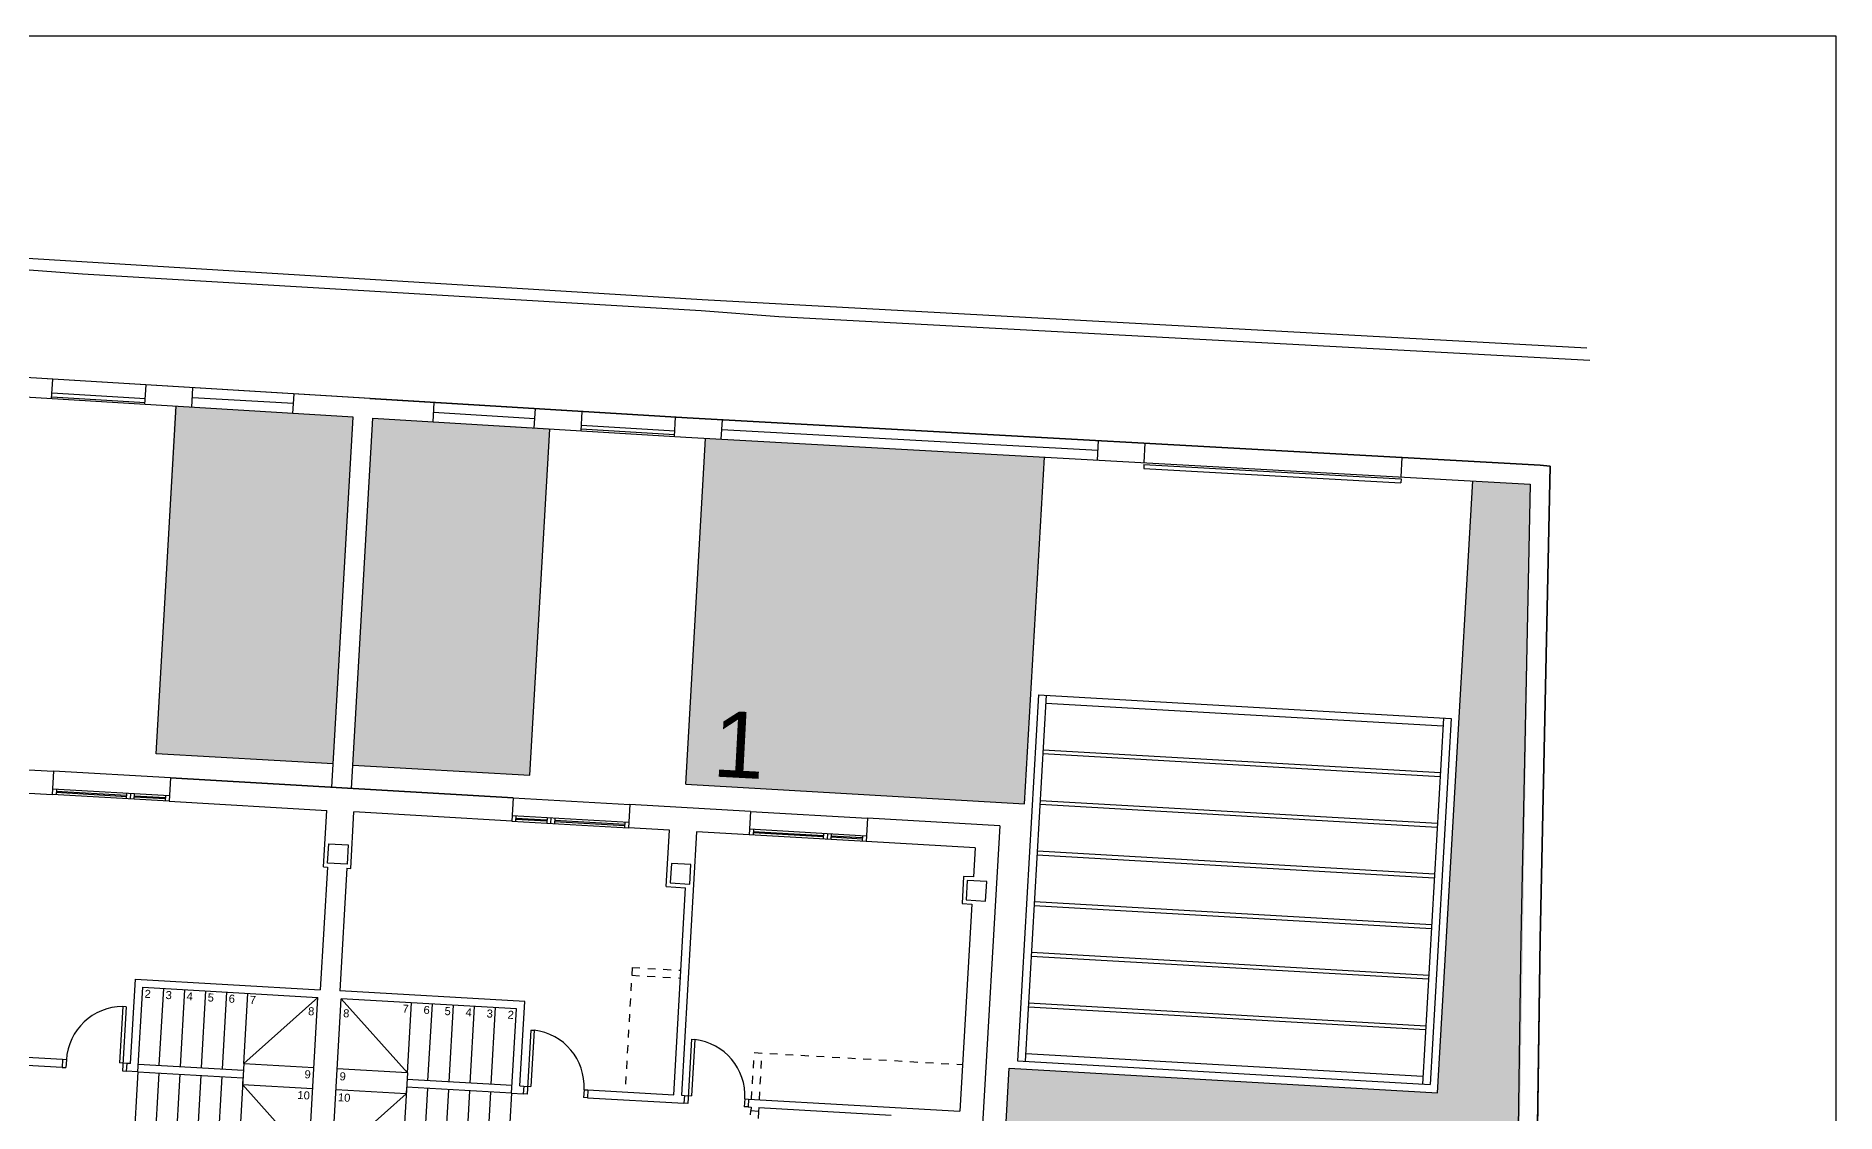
# Model space of a CAD drawing. Header units: millimetres. Extents: x 441061 to 442903, y 4515148 to 4515613.
# Drawn here: x 441878.87 to 441901.94, y 4515599.14 to 4515612.94 of the extents above; entities that cross this region are included whole.
import ezdxf
from ezdxf.enums import TextEntityAlignment as Align

# ---------------------------------------------------------------- set-up
doc = ezdxf.new("R2010")
doc.units = ezdxf.units.MM
doc.linetypes.add('RAYITAS', pattern=[0.375, 0.25, -0.125])
doc.layers.add('01_cartela', color=6, linetype='Continuous', plot=False)
doc.layers.add('01_cesped', color=7, linetype='Continuous', true_color=0x659a66)
for name, color, linetype in [('01_cotas', 254, 'Continuous'), ('01_mono PRIMERA', 2, 'Continuous'), ('01_piscinas', 254, 'Continuous'), ('01_proyección', 4, 'RAYITAS'), ('01_PÉRGOLAS', 254, 'Continuous')]:
    doc.layers.add(name, color=color, linetype=linetype)
doc.styles.add('Estilo1', font='swissel.ttf')
doc.styles.add('NIEVES2', font='sanss___.ttf')

# ---------------------------------------------------------------- blocks, each defined once
blk = doc.blocks.new('A$C065C7C63')
at = {"layer": '01_mono PRIMERA', "color": 254}
for p, q in [((4.607, 13.1, 0), (6.157, 13.1, 0)), ((6.157, 13.1, 0), (6.157, 12.8, 0)), ((7.657, 13.1, 0), (6.157, 13.1, 0)), ((7.657, 13.1, 0), (7.657, 12.8, 0)), ((7.657, 13.1, 0), (12.057, 13.1, 0)), ((12.057, 13.1, 0), (7.657, 13.1, 0)), ((12.057, 13.1, 0), (12.057, 12.8, 0)), ((12.057, 13.1, 0), (13.557, 13.1, 0)), ((15.107, 13.1, 0), (13.557, 13.1, 0)), ((13.557, 13.1, 0), (13.557, 12.8, 0)), ((15.107, 13.1, 0), (15.107, 12.8, 0)), ((15.107, 13.1, 0), (16.607, 13.1, 0)), ((16.607, 13.1, 0), (16.607, 12.8, 0)), ((18.307, 13.1, 0), (16.607, 13.1, 0)), ((18.307, 13.1, 0), (18.307, 9.042, 0)), ((5.632, 12.8, 0), (6.157, 12.8, 0)), ((7.657, 12.87, 0), (6.157, 12.87, 0)), ((7.657, 12.8, 0), (6.157, 12.8, 0)), ((6.207, 12.87, 0), (6.207, 12.8, 0)), ((7.107, 12.842, 0), (6.207, 12.842, 0)), ((7.107, 12.828, 0), (6.207, 12.828, 0)), ((7.107, 12.87, 0), (7.107, 12.8, 0)), ((7.157, 12.87, 0), (7.157, 12.8, 0)), ((7.207, 12.87, 0), (7.207, 12.8, 0)), ((7.607, 12.842, 0), (7.207, 12.842, 0)), ((7.607, 12.828, 0), (7.207, 12.828, 0)), ((7.607, 12.87, 0), (7.607, 12.8, 0)), ((7.657, 12.8, 0), (9.682, 12.8, 0)), ((9.682, 12.075, 0), (9.682, 12.8, 0)), ((10.032, 12.075, 0), (10.032, 12.8, 0)), ((12.057, 12.8, 0), (10.032, 12.8, 0)), ((12.057, 12.87, 0), (13.557, 12.87, 0)), ((12.057, 12.8, 0), (13.557, 12.8, 0)), ((12.107, 12.87, 0), (12.107, 12.8, 0)), ((12.107, 12.842, 0), (12.507, 12.842, 0)), ((12.107, 12.828, 0), (12.507, 12.828, 0)), ((12.507, 12.87, 0), (12.507, 12.8, 0)), ((12.557, 12.87, 0), (12.557, 12.8, 0)), ((12.607, 12.87, 0), (12.607, 12.8, 0)), ((12.607, 12.842, 0), (13.507, 12.842, 0)), ((12.607, 12.828, 0), (13.507, 12.828, 0)), ((13.507, 12.87, 0), (13.507, 12.8, 0)), ((14.082, 12.8, 0), (13.557, 12.8, 0)), ((14.082, 12.075, 0), (14.082, 12.8, 0)), ((14.432, 12.8, 0), (14.432, 9.415, 0)), ((15.107, 12.8, 0), (14.432, 12.8, 0)), ((16.607, 12.87, 0), (15.107, 12.87, 0)), ((16.607, 12.8, 0), (15.107, 12.8, 0)), ((15.157, 12.87, 0), (15.157, 12.8, 0)), ((16.057, 12.842, 0), (15.157, 12.842, 0)), ((16.057, 12.828, 0), (15.157, 12.828, 0)), ((16.057, 12.87, 0), (16.057, 12.8, 0)), ((16.107, 12.87, 0), (16.107, 12.8, 0)), ((16.157, 12.87, 0), (16.157, 12.8, 0)), ((16.557, 12.842, 0), (16.157, 12.842, 0)), ((16.557, 12.828, 0), (16.157, 12.828, 0)), ((16.557, 12.87, 0), (16.557, 12.8, 0)), ((18.007, 12.8, 0), (16.607, 12.8, 0)), ((18.007, 12.8, 0), (18.007, 12.425, 0)), ((9.682, 12.075, 0), (9.732, 12.075, 0)), ((9.732, 12.075, 0), (9.732, 10.5, 0)), ((9.982, 12.075, 0), (9.982, 10.5, 0)), ((9.982, 12.075, 0), (10.032, 12.075, 0)), ((14.332, 9.415, 0), (14.332, 12.075, 0)), ((18.007, 12.075, 0), (18.007, 9.415, 0)), ((7.357, 10.5, 0), (9.732, 10.5, 0)), ((7.357, 9.415, 0), (7.357, 10.5, 0)), ((7.457, 10.4, 0), (9.707, 10.4, 0)), ((7.457, 9.315, 0), (7.457, 10.4, 0)), ((7.727, 9.415, 0), (7.727, 10.4, 0)), ((7.997, 9.415, 0), (7.997, 10.4, 0)), ((8.267, 9.415, 0), (8.267, 10.4, 0)), ((8.537, 9.415, 0), (8.537, 10.4, 0)), ((8.807, 9.5, 0), (8.807, 10.4, 0)), ((8.807, 9.5, 0), (9.707, 10.4, 0)), ((9.707, 8.33, 0), (9.707, 10.4, 0)), ((12.357, 10.5, 0), (9.982, 10.5, 0)), ((12.257, 10.4, 0), (10.007, 10.4, 0)), ((10.907, 9.5, 0), (10.007, 10.4, 0)), ((10.007, 8.33, 0), (10.007, 10.4, 0)), ((10.907, 9.5, 0), (10.907, 10.4, 0)), ((11.177, 9.415, 0), (11.177, 10.4, 0)), ((11.447, 9.415, 0), (11.447, 10.4, 0)), ((11.717, 9.415, 0), (11.717, 10.4, 0)), ((11.987, 9.415, 0), (11.987, 10.4, 0)), ((12.257, 9.315, 0), (12.257, 10.4, 0)), ((12.357, 9.415, 0), (12.357, 10.5, 0)), ((7.259, 10.139, 0), (7.217, 10.139, 0)), ((7.217, 10.139, 0), (7.217, 9.415, 0)), ((7.259, 10.139, 0), (7.259, 9.315, 0)), ((12.456, 10.139, 0), (12.497, 10.139, 0)), ((12.456, 10.139, 0), (12.456, 9.315, 0)), ((12.497, 10.139, 0), (12.497, 9.415, 0)), ((14.52, 10.139, 0), (14.562, 10.139, 0)), ((14.52, 10.139, 0), (14.52, 9.315, 0)), ((14.562, 10.139, 0), (14.562, 9.415, 0)), ((8.807, 9.5, 0), (8.807, 8.33, 0)), ((8.807, 9.5, 0), (9.707, 9.5, 0)), ((10.907, 9.5, 0), (10.007, 9.5, 0)), ((10.907, 9.5, 0), (10.907, 8.33, 0)), ((6.484, 9.315, 0), (5.244, 9.315, 0)), ((6.484, 9.415, 0), (5.382, 9.415, 0)), ((6.484, 9.415, 0), (6.484, 9.315, 0)), ((6.534, 9.415, 0), (6.484, 9.415, 0)), ((6.484, 9.315, 0), (6.534, 9.315, 0)), ((6.534, 9.415, 0), (6.534, 9.315, 0)), ((7.309, 9.415, 0), (7.217, 9.415, 0)), ((7.259, 9.315, 0), (7.309, 9.315, 0)), ((7.357, 9.415, 0), (7.309, 9.415, 0)), ((7.309, 9.415, 0), (7.309, 9.315, 0)), ((7.457, 9.315, 0), (7.309, 9.315, 0)), ((7.457, 9.415, 0), (8.807, 9.415, 0)), ((7.457, 9.315, 0), (7.457, 8.33, 0)), ((7.457, 9.315, 0), (8.807, 9.315, 0)), ((7.727, 9.315, 0), (7.727, 8.33, 0)), ((7.997, 9.315, 0), (7.997, 8.33, 0)), ((8.267, 9.315, 0), (8.267, 8.33, 0)), ((8.537, 9.315, 0), (8.537, 8.33, 0)), ((8.807, 9.315, 0), (8.807, 9.23, 0)), ((12.257, 9.415, 0), (10.907, 9.415, 0)), ((10.907, 9.315, 0), (10.907, 9.23, 0)), ((12.257, 9.315, 0), (10.907, 9.315, 0)), ((11.177, 9.315, 0), (11.177, 8.33, 0)), ((11.447, 9.315, 0), (11.447, 8.33, 0)), ((11.717, 9.315, 0), (11.717, 8.33, 0)), ((11.987, 9.315, 0), (11.987, 8.33, 0)), ((12.257, 9.315, 0), (12.257, 8.33, 0)), ((12.257, 9.315, 0), (12.406, 9.315, 0)), ((12.357, 9.415, 0), (12.406, 9.415, 0)), ((12.406, 9.415, 0), (12.406, 9.315, 0)), ((12.406, 9.415, 0), (12.497, 9.415, 0)), ((12.456, 9.315, 0), (12.406, 9.315, 0)), ((13.181, 9.415, 0), (13.231, 9.415, 0)), ((13.181, 9.415, 0), (13.181, 9.315, 0)), ((13.231, 9.315, 0), (13.181, 9.315, 0)), ((13.231, 9.415, 0), (14.332, 9.415, 0)), ((13.231, 9.415, 0), (13.231, 9.315, 0)), ((13.231, 9.315, 0), (14.47, 9.315, 0)), ((14.432, 9.415, 0), (14.47, 9.415, 0)), ((14.47, 9.415, 0), (14.47, 9.315, 0)), ((14.47, 9.415, 0), (14.562, 9.415, 0)), ((14.52, 9.315, 0), (14.47, 9.315, 0)), ((15.245, 9.415, 0), (15.295, 9.415, 0)), ((15.245, 9.415, 0), (15.245, 9.315, 0)), ((15.295, 9.315, 0), (15.245, 9.315, 0)), ((15.295, 9.415, 0), (18.007, 9.415, 0)), ((15.295, 9.415, 0), (15.295, 9.315, 0)), ((15.295, 9.315, 0), (15.332, 9.315, 0)), ((15.332, 9.315, 0), (15.332, 9.265, 0)), ((15.432, 9.265, 0), (15.332, 9.265, 0)), ((15.332, 9.215, 0), (15.332, 9.265, 0)), ((15.432, 9.315, 0), (17.132, 9.315, 0)), ((15.432, 9.315, 0), (15.432, 9.265, 0)), ((15.432, 9.265, 0), (15.432, 9.173, 0)), ((8.807, 9.23, 0), (9.707, 9.23, 0)), ((8.807, 9.23, 0), (9.707, 8.33, 0)), ((10.907, 9.23, 0), (10.007, 9.23, 0)), ((10.907, 9.23, 0), (10.007, 8.33, 0))]:
    blk.add_line(p, q, dxfattribs=at)
for points in [[(9.732, 12.375), (9.982, 12.375), (9.982, 12.125), (9.732, 12.125), (9.732, 12.375)], [(17.932, 12.125), (18.182, 12.125), (18.182, 12.375), (17.932, 12.375), (17.932, 12.125)]]:
    blk.add_lwpolyline(points, close=True, dxfattribs=at)
for points in [[(14.132, 12.125), (14.382, 12.125), (14.382, 12.375), (14.132, 12.375), (14.132, 12.125), (14.132, 12.125)], [(18.007, 12.425), (17.882, 12.425), (17.882, 12.075)], [(14.082, 12.075), (14.332, 12.075)], [(17.882, 12.075), (18.007, 12.075)]]:
    blk.add_lwpolyline(points, dxfattribs=at)
for centre, start, end in [((7.259, 9.415, 0), 93.2758, 180), ((12.456, 9.415, 0), 0, 86.7242), ((14.52, 9.415, 0), 0, 86.7242)]:
    blk.add_arc(centre, 0.725, start, end, dxfattribs=at)
at = {"layer": '01_proyección', "color": 120, "ltscale": 0.25}
for p, q in [((13.707, 11.015, 0), (14.332, 11.015, 0)), ((13.707, 11.015, 0), (13.707, 9.43, 0)), ((13.707, 10.915, 0), (14.332, 10.915, 0)), ((15.332, 10.015, 0), (18.007, 10.015, 0)), ((15.332, 9.415, 0), (15.332, 10.015, 0)), ((15.432, 9.415, 0), (15.432, 10.015, 0))]:
    blk.add_line(p, q, dxfattribs=at)
at = {"layer": '01_mono PRIMERA', "color": 254, "style": 'NIEVES2'}
for s, height, p in [('2', 0.103, (7.526, 10.268, 0)), ('3', 0.103, (7.796, 10.268, 0)), ('4', 0.103, (8.066, 10.268, 0)), ('5', 0.103, (8.336, 10.268, 0)), ('6', 0.103, (8.606, 10.268, 0)), ('7', 0.103, (8.876, 10.268, 0)), ('8', 0.103, (9.632, 10.166, 0)), ('8', 0.103, (10.082, 10.166, 0)), ('7', 0.103, (10.838, 10.268, 0)), ('6', 0.103, (11.108, 10.268, 0)), ('5', 0.103, (11.378, 10.268, 0)), ('4', 0.103, (11.648, 10.268, 0)), ('3', 0.103, (11.918, 10.268, 0)), ('2', 0.103, (12.188, 10.268, 0)), ('9', 0.103, (9.632, 9.356, 0)), ('9', 0.103, (10.082, 9.356, 0)), ('10', 0.1026, (9.597, 9.086, 0)), ('10', 0.1026, (10.117, 9.086, 0))]:
    blk.add_text(s, height=height, dxfattribs=at).set_placement(p, align=Align.CENTER)
blk = doc.blocks.new('A$C3397442D')
at = {"layer": '01_cotas'}
for p, q in [((0, 4.7), (0, 0)), ((0, 4.7), (5.3, 4.7)), ((0.1, 4.7), (0.1, 0)), ((5.2, 4.7), (5.2, 0)), ((5.3, 4.7), (5.3, 0)), ((0.1, 4.6), (5.2, 4.6)), ((0.1, 4), (5.2, 4)), ((0.1, 3.95), (5.2, 3.95)), ((0.1, 3.35), (5.2, 3.35)), ((0.1, 3.3), (5.2, 3.3)), ((0.1, 2.7), (5.2, 2.7)), ((0.1, 2.65), (5.2, 2.65)), ((0.1, 2.05), (5.2, 2.05)), ((0.1, 2), (5.2, 2)), ((0.1, 1.4), (5.2, 1.4)), ((0.1, 1.35), (5.2, 1.35)), ((0.1, 0.75), (5.2, 0.75)), ((0.1, 0.7), (5.2, 0.7)), ((0.1, 0.1), (5.2, 0.1)), ((0, 0), (5.3, 0))]:
    blk.add_line(p, q, dxfattribs=at)

msp = doc.modelspace()

# ---------------------------------------------------------------- hatches: boundary and pattern name
at = {"layer": '01_cesped', "true_color": 0xc1d7c2}
h = msp.add_hatch(color=9, dxfattribs=at)
h.dxf.hatch_style = 1
h.paths.add_polyline_path([(441880.648, 4515608.198), (441882.934, 4515608.059), (441882.678, 4515603.611), (441880.407, 4515603.742)])
h = msp.add_hatch(color=9, dxfattribs=at)
h.dxf.hatch_style = 1
h.paths.add_polyline_path([(441883.184, 4515608.044), (441885.455, 4515607.913), (441885.199, 4515603.466), (441882.928, 4515603.597)])
h = msp.add_hatch(color=9, dxfattribs=at)
h.dxf.hatch_style = 1
h.paths.add_polyline_path([(441887.451, 4515607.785), (441887.196, 4515603.351), (441891.538, 4515603.101), (441891.794, 4515607.544)])
h = msp.add_hatch(color=9, dxfattribs=at)
h.dxf.hatch_style = 1
h.paths.add_polyline_path([(441897.285, 4515607.228), (441898.023, 4515607.199), (441897.701, 4515587.359), (441882.022, 4515588.314), (441882.132, 4515590.221), (441889.869, 4515589.775), (441889.99, 4515591.872), (441890.889, 4515591.82), (441891.343, 4515599.711), (441896.834, 4515599.395)])

# ---------------------------------------------------------------- linework, layer by layer
at = {"layer": '01_cartela', "color": 3, "elevation": 0}
msp.add_lwpolyline([(441758.965, 4515612.944), (441758.965, 4515512.447), (441901.943, 4515512.447), (441901.943, 4515612.944)], close=True, dxfattribs=at)
at = {"layer": '01_piscinas'}
for p, q in [((441883.073, 4515608.301), (441878.379, 4515608.587)), ((441879.066, 4515608.294), (441879.081, 4515608.544)), ((441880.264, 4515608.221), (441880.279, 4515608.471)), ((441880.863, 4515608.185), (441880.878, 4515608.434)), ((441882.934, 4515608.059), (441878.361, 4515608.337)), ((441879.068, 4515608.319), (441880.266, 4515608.246)), ((441879.071, 4515608.369), (441880.269, 4515608.296)), ((441880.407, 4515603.742), (441880.663, 4515608.197)), ((441880.871, 4515608.31), (441882.168, 4515608.235)), ((441882.161, 4515608.106), (441882.175, 4515608.356)), ((441883.148, 4515608.296), (441887.214, 4515608.049)), ((441883.957, 4515607.996), (441883.972, 4515608.246)), ((441885.255, 4515607.917), (441885.27, 4515608.167)), ((441882.661, 4515603.312), (441882.934, 4515608.059)), ((441882.91, 4515603.298), (441883.184, 4515608.044)), ((441883.184, 4515608.044), (441887.199, 4515607.799)), ((441883.964, 4515608.121), (441885.262, 4515608.042)), ((441885.854, 4515607.881), (441885.869, 4515608.13)), ((441885.858, 4515607.956), (441887.056, 4515607.883)), ((441887.052, 4515607.808), (441887.067, 4515608.058)), ((441887.214, 4515608.049), (441898.152, 4515607.443)), ((441887.651, 4515607.774), (441887.666, 4515608.024)), ((441885.199, 4515603.466), (441885.454, 4515607.904)), ((441885.855, 4515607.906), (441887.053, 4515607.833)), ((441887.196, 4515603.351), (441887.451, 4515607.785)), ((441887.199, 4515607.799), (441898.023, 4515607.199)), ((441887.658, 4515607.899), (441892.48, 4515607.632)), ((441892.473, 4515607.507), (441892.487, 4515607.756)), ((441893.073, 4515607.474), (441893.086, 4515607.723)), ((441891.538, 4515603.101), (441891.794, 4515607.544)), ((441896.367, 4515607.291), (441896.381, 4515607.541)), ((441893.071, 4515607.449), (441893.068, 4515607.399)), ((441893.068, 4515607.399), (441896.363, 4515607.216)), ((441893.071, 4515607.449), (441896.366, 4515607.266)), ((441896.366, 4515607.266), (441896.363, 4515607.216)), ((441896.834, 4515599.395), (441897.286, 4515607.24)), ((441898.278, 4515607.428), (441898.151, 4515601.364)), ((441898.152, 4515607.443), (441898.278, 4515607.428)), ((441898.023, 4515607.199), (441897.901, 4515601.368)), ((441882.678, 4515603.611), (441880.407, 4515603.742)), ((441882.928, 4515603.597), (441885.199, 4515603.466)), ((441887.196, 4515603.351), (441891.538, 4515603.101)), ((441897.901, 4515601.368), (441897.701, 4515587.359)), ((441898.151, 4515601.364), (441897.951, 4515587.344)), ((441890.889, 4515591.82), (441891.343, 4515599.711)), ((441891.343, 4515599.711), (441896.834, 4515599.395))]:
    msp.add_line(p, q, dxfattribs=at)
for points in [[(441838.596, 4515605.222, -0.017052), (441849.62, 4515608.229, -0.020922), (441857.233, 4515609.627, -0.027056), (441868.473, 4515610.491, -0.015663), (441878.404, 4515610.115), (441887.407, 4515609.565), (441898.75, 4515608.945)], [(441898.785, 4515608.782), (441888.389, 4515609.344), (441887.396, 4515609.421), (441879.463, 4515609.891, 0.019411), (441868.484, 4515610.33, 0.025858), (441857.288, 4515609.465, 0.017876), (441849.629, 4515608.106, 0.01262), (441838.648, 4515605.086)], [(441838.642, 4515539.274), (441849.165, 4515545.081), (441856.164, 4515548.954, -0.013397), (441865.532, 4515553.929, -0.04126), (441879.366, 4515559.301, -0.013987), (441890.639, 4515562.042, -0.013983), (441896.514, 4515562.907, -0.020078), (441899.518, 4515563.142), (441899.613, 4515563.16), (441898.829, 4515566.003), (441898.207, 4515570.037), (441897.624, 4515574.932), (441897.95, 4515587.287), (441898.151, 4515601.364), (441898.278, 4515607.428), (441898.152, 4515607.443), (441887.214, 4515608.049), (441878.379, 4515608.587, 0.022373), (441868.404, 4515608.929, 0.031319), (441857.576, 4515608.135, 0.030707), (441847.107, 4515606.098, -0.006248)]]:
    msp.add_lwpolyline(points, format="xyb", dxfattribs=at)

# ---------------------------------------------------------------- block references
at = {"layer": '01_mono PRIMERA', "rotation": 356.7041835217859}
msp.add_blockref('A$C065C7C63', (441872.192, 4515590.793, 0), dxfattribs=at)
at = {"layer": '01_PÉRGOLAS', "rotation": 356.7041903091916}
msp.add_blockref('A$C3397442D', (441891.449, 4515599.805), dxfattribs=at)

# ---------------------------------------------------------------- texts
at = {"layer": '01_piscinas', "color": 251, "style": 'Estilo1'}
msp.add_text('1', height=0.849, rotation=357, dxfattribs=at).set_placement((441887.858, 4515603.434), align=Align.CENTER)

doc.saveas('drawing.dxf')
